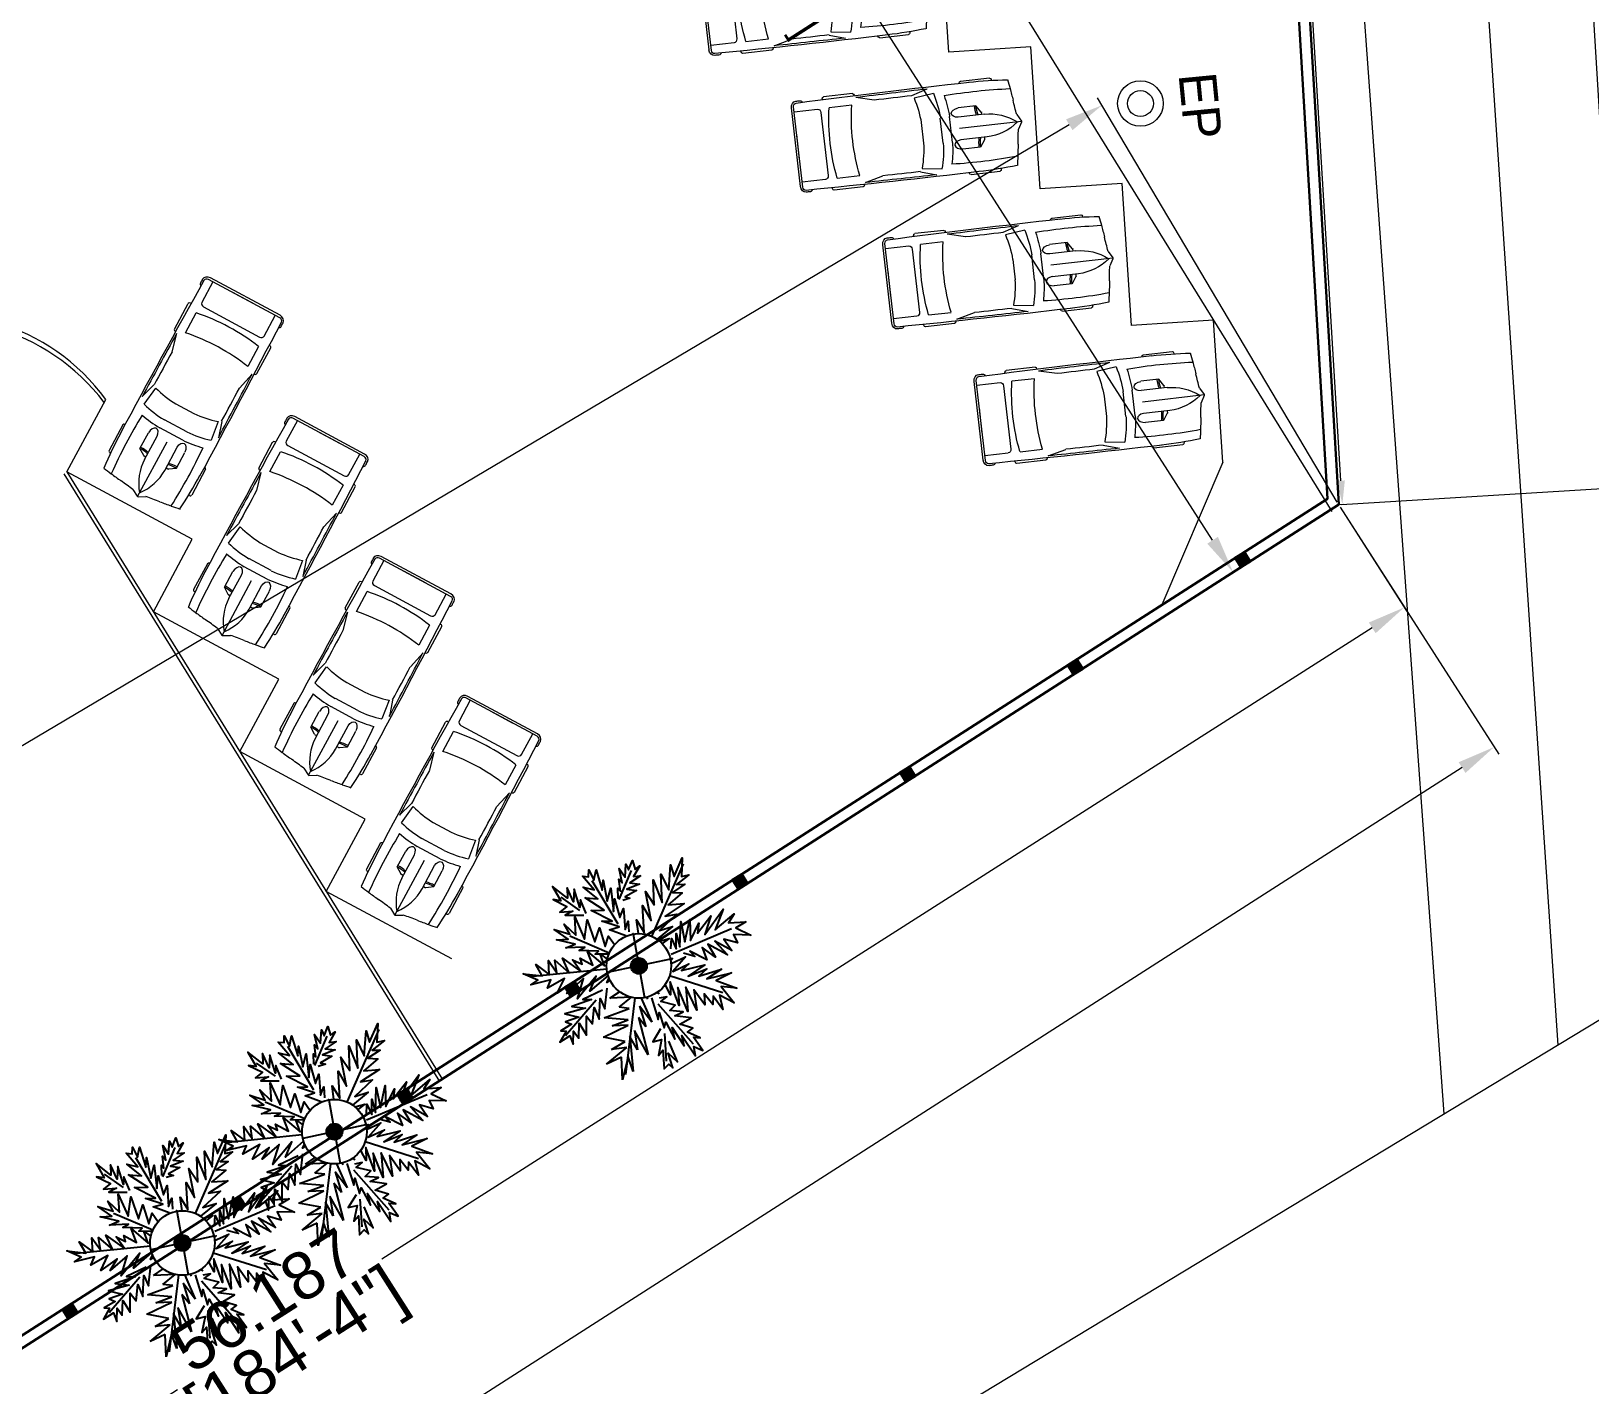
# Model space of a CAD drawing. Header units: millimetres. Extents: x 1898 to 3725, y 783 to 1532.
# Drawn here: x 2109.88 to 2142.71, y 1301.51 to 1330.03 of the extents above; entities that cross this region are included whole.
import ezdxf

# ---------------------------------------------------------------- set-up
doc = ezdxf.new("R2010")
doc.units = ezdxf.units.MM
doc.layers.get('0').update_dxf_attribs({"lineweight": 20})
doc.layers.get('Defpoints').update_dxf_attribs({"lineweight": 15})
for name, color, linetype, lineweight in [('COL HATCH', 253, 'Continuous', 13), ('Column', 251, 'Continuous', 30), ('DIM', 6, 'Continuous', 18), ('EP', 5, 'Continuous', 18), ('ep lien', 4, 'Continuous', 15), ('Fixture', 44, 'Continuous', 13), ('Layer1', 12, 'Continuous', 30), ('Property Line', 1, 'Continuous', 30), ('RD', 7, 'Continuous', 18)]:
    doc.layers.add(name, color=color, linetype=linetype, lineweight=lineweight)
doc.layers.add('PLANTS', color=82, linetype='Continuous')
doc.styles.add('DIM', font='arial.ttf', dxfattribs={"height": 0.5})
doc.styles.add('style2', font='GOTHIC.TTF', dxfattribs={"height": 7.44779e-09})
doc.styles.add('Tabrej', font='arial.ttf')
doc.dimstyles.new('DIM', dxfattribs={"dimtxt": 0.5, "dimasz": 0.5, "dimexe": 0.02, "dimexo": 0, "dimgap": 0.1, "dimtad": 0, "dimdec": 3, "dimzin": 0, "dimdsep": 46, "dimtxsty": 'DIM', "dimcen": 0, "dimclrd": 251, "dimclre": 256, "dimclrt": 7, "dimadec": 0, "dimazin": 0, "dimtfac": 1, "dimtdec": 3, "dimtofl": 0, "dimtmove": 0, "dimatfit": 3, "dimfxl": 0, "dimtolj": 1, "dimtzin": 0, "dimlwd": -1, "dimlwe": -1, "dimarcsym": 0})
doc.dimstyles.new('Tabrej', dxfattribs={"dimtxt": 4, "dimasz": 0.45, "dimexe": 0.18, "dimexo": 0.0625, "dimgap": 0.09, "dimtad": 0, "dimdec": 3, "dimzin": 0, "dimdsep": 46, "dimtxsty": 'Tabrej', "dimcen": 0, "dimclrd": 256, "dimclre": 256, "dimclrt": 7, "dimaunit": 1, "dimadec": 3, "dimazin": 0, "dimtfac": 1, "dimtdec": 3, "dimtofl": 0, "dimtmove": 0, "dimatfit": 3, "dimfxl": 0, "dimtolj": 1, "dimtzin": 0, "dimlwd": -1, "dimlwe": -1, "dimarcsym": 0})

# ---------------------------------------------------------------- blocks, each defined once
blk = doc.blocks.new('TREE')
at = {"linetype": 'Continuous'}
h = blk.add_hatch(color=256, dxfattribs=at)
h.paths.add_polyline_path([(0.58, -1.88), (0, 0), (-1.9, -0.52, 0.424022)])
h.paths.add_polyline_path([(-0.58, 1.88, 0.328498), (-1.97, 0, 0.067064), (-1.9, -0.52), (0, 0)])
h.paths.add_polyline_path([(-0.58, 1.88), (0, 0), (1.9, 0.52, 0.424022)])
blk.add_hatch(color=256).paths.add_polyline_path([(1.97, 0, 0.067064), (1.9, 0.52), (0, 0), (0.58, -1.88, 0.328498)])
blk.add_line((-2.35, 7.57), (2.35, -7.57), dxfattribs=at)
blk.add_lwpolyline([(-7.65, -2.1), (7.65, 2.1)], dxfattribs=at)
blk.add_circle((0, 0), 1.97, dxfattribs=at)
at = {"layer": 'PLANTS', "linetype": 'ByBlock'}
for p, q in [((-3.6, 7.63), (-11.22, 21.86)), ((1.69, 7.75), (4.63, 21.16)), ((8.86, 5.52), (17.87, 15.03)), ((-7.52, 2.5), (-25.98, 8.63)), ((15.96, 7.75), (22.66, 8.84)), ((5.99, 5.2), (6.39, 5.6)), ((6.39, 5.6), (6.11, 5.06)), ((7.83, 1.27), (13.45, 4.41)), ((13.45, 4.41), (9.83, 1.06)), ((12.63, 1.05), (21.55, 4.25)), ((21.55, 4.25), (15.88, 0.34)), ((7.49, 2.61), (7.91, 2.84)), ((9.83, 1.06), (14.73, 3.11)), ((14.73, 3.11), (12.63, 1.05)), ((15.88, 0.34), (20.6, 1.57)), ((20.6, 1.57), (17.46, -0.62)), ((17.46, -0.62), (25.93, 0.99)), ((25.93, 0.99), (22.47, -0.6)), ((10.56, -3.87), (7.85, -1.09)), ((7.85, -1.09), (8.58, -6.38)), ((7.92, -0.24), (26.9, -0.82)), ((10.64, -1.4), (10.56, -3.87)), ((13.49, -7.36), (10.64, -1.4)), ((15.23, -5.17), (13.44, -1.41)), ((13.44, -1.41), (13.49, -7.36)), ((18.24, -7.08), (14.7, -1.26)), ((14.7, -1.26), (15.23, -5.17)), ((18.76, -1.63), (18.24, -7.08)), ((21.05, -4.8), (18.76, -1.63)), ((24.8, -5.67), (20.26, -1.15)), ((20.26, -1.15), (21.05, -4.8)), ((22.47, -0.6), (28.26, -1.43)), ((28.26, -1.43), (22.75, -2.18)), ((22.75, -2.18), (24.8, -5.67)), ((-15.78, -6.29), (-23.18, -3.92)), ((-9.72, -5.98), (-19.78, -13.33)), ((-2.45, -7.54), (-5.7, -17.57)), ((8.58, -6.38), (6.77, -4.13)), ((1.51, -7.78), (5.13, -26.4)), ((9.36, -9.67), (18.72, -16.39)), ((-12.25, -15.65), (-15.06, -20.59))]:
    blk.add_line(p, q, dxfattribs=at)
for points in [[(-4.86, 7.48), (-7.46, 7.35), (-5.02, 8.74), (-8.79, 8.42), (-5.6, 9.6), (-11.78, 9.24), (-6.95, 10.73), (-12.46, 11.39), (-7.35, 12.04), (-11.81, 13.72), (-9.34, 13.64), (-13.85, 16.49), (-9.13, 15.43), (-15.78, 19.37), (-10.52, 17.87), (-14.89, 22.17), (-12.53, 20.94), (-13.19, 25.16), (-11.48, 22.85), (-10.06, 26.69), (-9.77, 22.46), (-7.83, 23.64), (-8.46, 20.2), (-5.84, 22.4), (-7.79, 18.05), (-4.69, 21.41), (-6.87, 16.37), (-3.88, 18.57), (-5.95, 15.06), (-3.02, 16.5), (-4.75, 12.17), (-3.59, 13.46), (-4.09, 10.6)], [(-1.29, 7.82), (-3.23, 11.18), (0.57, 8.41), (-1.6, 12.22), (0.2, 10.54), (-1.73, 16.08), (1.39, 12.29), (-0.81, 16.68), (1.2, 14.87), (-1.05, 20.27), (1.68, 16.91), (-0.41, 22.82), (1.81, 19.25), (3.24, 24.49), (3.18, 20.56), (6.91, 24.17), (5.33, 20.35), (8.74, 21.55), (5.75, 18.82), (7.77, 18.93), (5.35, 16.6), (8.06, 16.99), (4.59, 13.99), (9.55, 15.18), (4.11, 11.95), (10.1, 12.97), (4.41, 10.01), (8.76, 10.72), (3.17, 8.02), (6.34, 8.38), (3.99, 6.85)], [(7.52, 3.79), (12.67, 5.93), (10.93, 6.02), (14.58, 7.54), (13.13, 7.82), (17.13, 10.44), (14.35, 9.51), (18.54, 12.88), (16.08, 12.07), (20.7, 15.84), (18.5, 15.29), (19.26, 17.53), (16.22, 14.93), (16.24, 16.64), (15.16, 13.39), (14.06, 14.62), (13.37, 11.31), (11.54, 13.94), (11.38, 9.89), (10.21, 11.84), (10.25, 8.54), (8.78, 9.77), (8.23, 6.15), (6.92, 7.52), (7.46, 5.68)], [(14.92, 6.72), (18.25, 5.09), (17.51, 7.21), (21.45, 6.79), (20.08, 7.77), (24.65, 8.49), (23.34, 9.5), (24.21, 10.6), (20.7, 9.13), (22.61, 11.62), (17.73, 9)], [(-7.89, -0.83), (-11.19, -1.57), (-8.32, 0.58), (-14.89, -0.46), (-11.4, 1.95), (-18.37, -0.07), (-15.28, 2.4), (-21.34, 1.57), (-16.06, 4.28), (-22.96, 3.33), (-19.26, 5.6), (-25.4, 5.48), (-22.7, 6.6), (-27.41, 8.18), (-22.85, 8.38), (-23.4, 10.22), (-20.76, 7.41), (-20.99, 9.38), (-18.71, 6.57), (-18.82, 8.96), (-15.59, 5.81), (-16.24, 9.67), (-12.79, 5.28), (-13.54, 8.14), (-9.11, 4.23), (-10.42, 7.37), (-6.93, 3.85)], [(-2.35, 7.57), (-2.53, 8.08), (-2, 7.67)], [(-6.54, 4.48), (-7.38, 6.8), (-5.97, 5.22)], [(-16.04, -6.55), (-18.57, -6.86), (-17.88, -6.21), (-20.79, -6.83), (-19.91, -5.94), (-23.37, -7.02), (-21.39, -5.38), (-24.6, -5.47), (-23.24, -4.68), (-25.6, -3.96), (-23.52, -3.1), (-24.49, -2.03), (-21.74, -3.32), (-22.08, -1.61), (-20.09, -4.1), (-20.01, -1.64), (-18.54, -4.64), (-18.41, -2.3), (-16.57, -4.92), (-16.34, -3.72), (-15.63, -5.42)], [(-7.05, -3.9), (-8.15, -7.98), (-9.09, -5.71), (-10.09, -10.04), (-10.38, -7.58), (-12.49, -12.95), (-12.88, -9.72), (-15.45, -14.7), (-15.51, -11.56), (-18.03, -15.41), (-17.63, -12.66), (-20.68, -15.77), (-20.7, -14.31), (-22.35, -14.41), (-19.96, -12.9), (-22.5, -12.63), (-17.73, -10.64), (-20.14, -10.69), (-15.16, -9.2), (-18.42, -8.64), (-12.72, -7.45), (-15.89, -7.44), (-11.38, -5.71), (-13.72, -5.06), (-8.62, -4.19), (-10.72, -3.59), (-8.07, -3.22)], [(-7.65, -2.1), (-7.78, -2.14), (-7.66, -2.05)], [(-2.17, -7.63), (-1.89, -10.97), (-2.72, -10.21), (-2.44, -14.96), (-3.36, -13.64), (-2.76, -18.26), (-3.89, -16.08), (-4.55, -20.7), (-4.99, -17.86), (-7.01, -21.51), (-6.19, -17.63), (-8.56, -19.2), (-6.09, -16.11), (-10.53, -16.78), (-5.32, -13.87), (-10.13, -13.67), (-4.93, -11.28), (-8.42, -10.52), (-3.96, -8.66), (-6.63, -8.08), (-4.65, -6.42)], [(3.03, -7.32), (7.29, -11.42), (3.47, -10.21), (9.44, -14.28), (4.36, -13.23), (8.37, -17.02), (5.35, -15.62), (8.54, -19.38), (4.77, -17.93), (7.52, -21.87), (5.4, -21.2), (7.02, -25.98), (5.78, -24.43), (4.52, -28.13), (4.63, -23.44), (2, -25.27), (4.14, -21.73), (0.75, -22.26), (3.53, -19.92), (0.52, -20.65), (3.22, -16.87), (-0.21, -18.89), (2.65, -14.09), (-0.01, -16.38), (0.89, -13.94), (-0.55, -14.54), (0.89, -11.28), (-2.36, -12.86), (0.79, -8.38), (-2.05, -9.71), (-0.94, -7.87)], [(4.17, -6.74), (4.76, -7.46), (3.68, -7.02)], [(6.74, -8.33), (9.47, -12.94), (9.32, -10.8), (11.43, -15.52), (11.55, -12.08), (13.37, -17), (13.85, -13.55), (15.31, -16.7), (15.79, -15.18), (17.63, -17.66), (17.6, -16.34), (20.41, -17.6), (18.64, -15.32), (20.66, -14.33), (17.42, -14.5), (19.04, -13.09), (15.37, -13.29), (18.13, -11.25), (13.44, -11.66), (15.19, -10.04), (11.2, -10.01), (13.96, -8.49), (8.82, -8.72), (11.26, -7.33), (6.14, -7.25)], [(-1.25, -7.83), (-1.25, -7.9), (-1.35, -7.81)], [(-11.65, -14.08), (-14.85, -15.78), (-12.96, -15.73), (-17.29, -17.53), (-14.17, -17.41), (-17.51, -19.32), (-14.98, -19), (-17.48, -22.92), (-14.18, -20.59), (-14.28, -22.47), (-12.94, -18.96), (-11.4, -20.53), (-11.91, -17.36), (-10.78, -19.17), (-11.2, -14.63)]]:
    blk.add_lwpolyline(points, dxfattribs=at)
blk.add_circle((0, 0), 7.93, dxfattribs=at)
blk = doc.blocks.new('EP')
at = {"layer": 'EP'}
for radius in [1.142, 0.649]:
    blk.add_circle((0, 0), radius, dxfattribs=at)
at = {"layer": 'EP', "color": 7, "style": 'style2'}
blk.add_text('EP', height=1.875, dxfattribs=at).set_placement((-1.269, 2.042))
blk = doc.blocks.new('*D91')
at = {"layer": 'Defpoints', "color": 0, "lineweight": 15, "ltscale": 0.05, "transparency": 16777216}
for p in [(2129.656, 1447.421), (2143.396, 1320.42), (2137.42, 1320.055)]:
    blk.add_point(p, dxfattribs=at)
at = {"layer": 'DIM', "ltscale": 0.05, "transparency": 16777216}
for p, q in [((2129.719, 1447.424), (2135.811, 1447.796)), ((2135.68, 1446.986), (2139.358, 1386.651)), ((2143.347, 1321.218), (2139.669, 1381.554)), ((2137.483, 1320.059), (2143.575, 1320.431))]:
    blk.add_line(p, q, dxfattribs=at)
at = {"layer": 'DIM', "lineweight": 15, "ltscale": 0.05, "transparency": 16777216}
for points in [[(2135.813, 1446.994), (2135.547, 1446.978), (2135.632, 1447.785)], [(2143.48, 1321.226), (2143.214, 1321.21), (2143.396, 1320.42)]]:
    blk.add_solid(points, dxfattribs=at)
at = {"layer": 'DIM', "color": 7, "ltscale": 0.05, "transparency": 16777216, "char_height": 1, "attachment_point": 5, "rotation": 273.4883, "style": 'Tabrej'}
for s, insert in [('\\A1;[418\'-8"]', (2138.784, 1384.058)), ('\\A1;127.602', (2140.113, 1384.139))]:
    blk.add_mtext(s, dxfattribs=dict(at, insert=insert))
blk = doc.blocks.new('*D92')
at = {"layer": 'Defpoints', "color": 0, "lineweight": 15, "ltscale": 0.05, "transparency": 16777216}
for p in [(2137.42, 1320.055), (2032.207, 1252.637), (2035.481, 1247.529)]:
    blk.add_point(p, dxfattribs=at)
at = {"layer": 'DIM', "ltscale": 0.05, "transparency": 16777216}
for p, q in [((2137.454, 1320.003), (2140.791, 1314.795)), ((2140.02, 1314.515), (2090.197, 1282.59)), ((2036.154, 1247.961), (2085.978, 1279.886)), ((2032.241, 1252.585), (2035.578, 1247.377))]:
    blk.add_line(p, q, dxfattribs=at)
at = {"layer": 'DIM', "lineweight": 15, "ltscale": 0.05, "transparency": 16777216}
for points in [[(2139.948, 1314.628), (2140.092, 1314.403), (2140.694, 1314.947)], [(2036.082, 1248.073), (2036.226, 1247.848), (2035.481, 1247.529)]]:
    blk.add_solid(points, dxfattribs=at)
at = {"layer": 'DIM', "color": 7, "ltscale": 0.05, "transparency": 16777216, "char_height": 1, "attachment_point": 5, "rotation": 32.6508, "style": 'Tabrej'}
for s, insert in [('\\A1;124.960', (2087.763, 1281.744)), ("\\A1;[410']", (2088.481, 1280.623))]:
    blk.add_mtext(s, dxfattribs=dict(at, insert=insert))
blk = doc.blocks.new('*D82')
at = {"layer": 'Defpoints', "color": 0, "linetype": 'Continuous', "lineweight": 15, "transparency": 16777216}
for p in [(2133.908, 1377.821), (2133.985, 1377.825), (2137.42, 1320.055)]:
    blk.add_point(p, dxfattribs=at)
at = {"layer": 'DIM', "transparency": 16777216}
for p, q in [((2133.908, 1377.821), (2134.005, 1377.827)), ((2137.42, 1320.055), (2137.517, 1320.061))]:
    blk.add_line(p, q, dxfattribs=at)
at = {"layer": 'DIM', "color": 251, "transparency": 16777216}
for p, q in [((2134.015, 1377.326), (2135.577, 1351.638)), ((2137.467, 1320.559), (2135.905, 1346.248))]:
    blk.add_line(p, q, dxfattribs=at)
at = {"layer": 'DIM', "color": 251, "linetype": 'Continuous', "lineweight": 15, "transparency": 16777216}
for points in [[(2134.098, 1377.331), (2133.932, 1377.321), (2133.985, 1377.825)], [(2137.55, 1320.564), (2137.384, 1320.554), (2137.498, 1320.06)]]:
    blk.add_solid(points, dxfattribs=at)
at = {"layer": 'DIM', "color": 7, "linetype": 'Continuous', "transparency": 16777216, "insert": (2135.741, 1348.943), "char_height": 0.5, "attachment_point": 5, "rotation": 273.4798, "style": 'DIM'}
blk.add_mtext('\\A1;57.872 [189\'-10"]', dxfattribs=at)
blk = doc.blocks.new('*D85')
at = {"layer": 'Defpoints', "color": 0, "lineweight": 15, "ltscale": 0.05, "transparency": 16777216}
for p in [(2117.879, 1345.655), (2135.196, 1318.63), (2135.196, 1318.63)]:
    blk.add_point(p, dxfattribs=at)
at = {"layer": 'DIM', "ltscale": 0.05, "transparency": 16777216}
for p, q in [((2117.931, 1345.689), (2118.03, 1345.752)), ((2118.31, 1344.981), (2125.613, 1333.585)), ((2134.764, 1319.304), (2127.461, 1330.7)), ((2135.248, 1318.664), (2135.347, 1318.727))]:
    blk.add_line(p, q, dxfattribs=at)
at = {"layer": 'DIM', "lineweight": 15, "ltscale": 0.05, "transparency": 16777216}
for points in [[(2118.423, 1345.053), (2118.198, 1344.909), (2117.879, 1345.655)], [(2134.876, 1319.375), (2134.652, 1319.232), (2135.196, 1318.63)]]:
    blk.add_solid(points, dxfattribs=at)
at = {"layer": 'DIM', "color": 7, "ltscale": 0.05, "transparency": 16777216, "char_height": 0.6, "attachment_point": 5, "rotation": 302.6508, "style": 'Tabrej'}
for s, insert in [('\\A1;32.097', (2126.871, 1332.356)), ('\\A1;\\P [105\'-4"]', (2125.717, 1331.617))]:
    blk.add_mtext(s, dxfattribs=dict(at, insert=insert))
blk = doc.blocks.new('*D110')
at = {"layer": 'Defpoints', "color": 0, "lineweight": 15, "ltscale": 0.05, "transparency": 16777216}
for p in [(2132.433, 1328.466), (2137.42, 1320.055), (2083.652, 1288.17)]:
    blk.add_point(p, dxfattribs=at)
at = {"layer": 'DIM', "ltscale": 0.05, "transparency": 16777216}
for p, q in [((2137.388, 1320.109), (2132.341, 1328.621)), ((2131.745, 1328.058), (2098.775, 1308.506)), ((2079.353, 1296.989), (2095.828, 1306.759)), ((2083.62, 1288.224), (2078.573, 1296.735))]:
    blk.add_line(p, q, dxfattribs=at)
at = {"layer": 'DIM', "lineweight": 15, "ltscale": 0.05, "transparency": 16777216}
for points in [[(2131.677, 1328.172), (2131.813, 1327.943), (2132.433, 1328.466)], [(2079.285, 1297.103), (2079.421, 1296.874), (2078.665, 1296.581)]]:
    blk.add_solid(points, dxfattribs=at)
at = {"layer": 'DIM', "color": 7, "ltscale": 0.05, "transparency": 16777216, "insert": (2097.301, 1307.632), "char_height": 0.6, "attachment_point": 5, "rotation": 30.6685, "style": 'Tabrej'}
blk.add_mtext('\\A1;62.511\\P [205\'-1"]', dxfattribs=at)
blk = doc.blocks.new('3445')
at = {"layer": 'COL HATCH'}
h = blk.add_hatch(color=256, dxfattribs=at)
h.dxf.hatch_style = 1
h.paths.add_polyline_path([(1978.654, 1295.006), (1978.884, 1295.006), (1978.884, 1294.776), (1978.654, 1294.776)])
at = {"layer": 'Column'}
for p, q in [((1978.654, 1295.006), (1978.654, 1294.776)), ((1978.884, 1295.006), (1978.654, 1295.006)), ((1978.884, 1294.776), (1978.884, 1295.006)), ((1978.654, 1294.776), (1978.884, 1294.776))]:
    blk.add_line(p, q, dxfattribs=at)
blk = doc.blocks.new('*U411')
for p, q in [((46.6, 38.9), (22.4, 38.9)), ((136.7, 38.9), (160.9, 38.9)), ((21.1, 37.4), (21.1, 36.8)), ((47.8, 37.4), (47.8, 37.4)), ((70, 31.5), (86.4, 29.4)), ((88, 31.9), (74.8, 35.9)), ((134.3, 35.6), (119.3, 31.8)), ((135.5, 37.1), (135.5, 37.4)), ((138.4, 29.4), (157.2, 29.4)), ((162.1, 37.4), (162.1, 36.8)), ((164.5, 26.4), (164.5, -26.4)), ((186.5, 29.4), (167, 29.4)), ((186.5, -33.5), (186.5, 33.5)), ((188.4, -32.8), (188.4, 32.8)), ((32.3, 11.6), (36.1, 17.2)), ((36.1, 17.2), (50.9, 17.2)), ((3.3, 6.1), (0.1, 0.4)), ((29.8, 9.5), (51.7, 9.5)), ((32.1, 9.5), (32.1, 11.2)), ((58.9, -10.8), (58.9, 10.8)), ((66.6, -10.5), (66.6, 10.5)), ((82.7, 8.5), (82.7, -8.5)), ((186.5, -10.5), (186.5, 10.5)), ((0, 0), (51.7, 0)), ((0.1, -0.4), (3.3, -6.1)), ((29.8, -9.5), (51.7, -9.5)), ((32.1, -9.5), (32.1, -11.2)), ((32.3, -11.6), (36.1, -17.2)), ((36.1, -17.2), (50.9, -17.2)), ((21.1, -37.4), (21.1, -36.8)), ((47.8, -37.4), (47.8, -37.4)), ((86.4, -29.4), (70, -31.5)), ((88, -31.9), (74.8, -35.9)), ((134.3, -35.6), (119.3, -31.8)), ((135.5, -37.1), (135.5, -37.4)), ((157.2, -29.4), (138.4, -29.4)), ((162.1, -37.4), (162.1, -36.8)), ((167, -29.4), (186.5, -29.4)), ((46.6, -38.9), (22.4, -38.9)), ((136.7, -38.9), (160.9, -38.9))]:
    blk.add_line(p, q)
for centre, major_axis, ratio, start_param, end_param in [((22.4, 37.4), (0, -1.48), 0.842304, 3.141593, 4.712389), ((46.6, 37.4), (0, 1.48), 0.842304, -1.570796, 0), ((136.7, 37.4), (0, -1.48), 0.842304, 3.141593, 4.712389), ((160.9, 37.4), (0, 1.48), 0.842304, -1.570796, 0), ((259.2, -27.5), (0, -305.3), 0.842304, 4.528606, 4.561838), ((266, -27.5), (0, 313.3), 0.842304, 1.367076, 1.39176), ((37.5, -594), (0, -623.3), 0.842304, 3.096046, 3.200911), ((41.2, -490.9), (0, 528.2), 0.842304, 0.00281, 0.075598), ((64.5, -10555.6), (0, 10593), 0.842304, -0.013397, 0.002797), ((134.4, 5.4), (0, -89.8), 0.842304, 4.449482, 4.652344), ((135.3, 5.4), (0, 81.8), 0.842304, 1.245306, 1.50788), ((64.5, -10555.6), (0, -10591.5), 0.842304, 3.133765, 3.140441), ((149.6, 2.8), (0, -79.6), 0.842304, 4.372215, 4.640744), ((95.8, -3666.4), (0, -3698.2), 0.842304, 3.134049, 3.144098), ((17.1, 0), (0, 147), 0.842304, 4.511394, 4.913384), ((35.9, 0), (0, 147), 0.842304, 4.511394, 4.913384), ((167, 26.4), (0, 2.96), 0.842304, 0, 1.570796), ((180.6, 35.8), (0, 2.22), 0.842304, -0.013017, 1.249894), ((64.5, -10556.4), (0, 10595.3), 0.842304, -0.013397, -0.013017), ((184, 32.8), (0, -5.25), 0.842304, 1.570796, 3.128196), ((184, 33.5), (0, -2.96), 0.842304, 1.570796, 3.128196), ((-204.5, 52.4), (0, -251), 0.842304, 1.385369, 1.434372), ((13, 17), (0, 27.4), 0.842304, 4.435146, 4.718221), ((14.2, 17), (0, 27.4), 0.842304, 4.435146, 4.718221), ((50.8, 13.3), (6.34, -0.36), 0.603834, -1.395552, 1.581315), ((0.6, 0), (0, -0.74), 0.842304, 4.131459, 5.293319), ((29.8, -46.7), (0, 56.2), 0.842304, 0, 0.590319), ((32.7, 11.2), (0, 0.74), 0.842304, 0.879714, 1.570796), ((-204.5, -52.4), (0, 251), 0.842304, -1.434372, -1.385369), ((29.8, 46.7), (0, 56.2), 0.842304, 2.551274, 3.141593), ((32.7, -11.2), (0, -0.74), 0.842304, 4.712389, 5.403472), ((13, -17), (0, -27.4), 0.842304, 1.564964, 1.848039), ((14.2, -17), (0, -27.4), 0.842304, 1.564964, 1.848039), ((134.4, -5.4), (0, -89.8), 0.842304, -1.510751, -1.307889), ((135.3, -5.4), (0, -81.8), 0.842304, -1.50788, -1.245306), ((149.6, -2.8), (0, -79.6), 0.842304, -1.499151, -1.230623), ((259.2, 27.5), (0, 305.3), 0.842304, 1.721348, 1.754579), ((266, 27.5), (0, 313.3), 0.842304, 1.749832, 1.774517), ((37.5, 594), (0, -623.3), 0.842304, -0.059319, 0.045547), ((41.2, 490.9), (0, -528.2), 0.842304, -0.075598, -0.00281), ((22.4, -37.4), (0, 1.48), 0.842304, 1.570796, 3.141593), ((64.5, 10555.6), (0, 10593), 0.842304, 3.138796, 3.15499), ((46.6, -37.4), (0, -1.48), 0.842304, 0, 1.570796), ((64.5, 10555.6), (0, -10591.5), 0.842304, 0.001152, 0.007828), ((95.8, 3666.4), (0, -3698.2), 0.842304, -0.002505, 0.007544), ((136.7, -37.4), (0, -1.48), 0.842304, -1.570796, 0), ((160.9, -37.4), (0, 1.48), 0.842304, 3.141593, 4.712389), ((167, -26.4), (0, -2.96), 0.842304, 4.712389, 6.283185), ((180.6, -35.8), (0, -2.22), 0.842304, -1.249894, 0.013017), ((64.5, 10556.4), (0, 10595.3), 0.842304, 3.15461, 3.15499), ((184, -32.8), (0, -5.25), 0.842304, 0.013397, 1.570796), ((184, -33.5), (0, 2.96), 0.842304, 3.15499, 4.712389)]:
    blk.add_ellipse(centre, major_axis=major_axis, ratio=ratio, start_param=start_param, end_param=end_param)
at = {"extrusion": (0, 0, -1)}
blk.add_ellipse((50.8, -13.3), major_axis=(6.34, 0.36), ratio=0.603834, start_param=-1.395552, end_param=1.581315, dxfattribs=at)
blk = doc.blocks.new('*D630')
at = {"layer": 'Defpoints', "color": 0, "lineweight": 15, "ltscale": 0.05, "transparency": 16777216}
for p in [(2137.42, 1320.055), (2138.802, 1317.889), (2090.044, 1289.847)]:
    blk.add_point(p, dxfattribs=at)
at = {"layer": 'DIM', "ltscale": 0.05, "transparency": 16777216}
for p, q in [((2137.454, 1320.003), (2138.898, 1317.737)), ((2138.127, 1317.459), (2117.266, 1304.157)), ((2092.1, 1288.111), (2112.961, 1301.412)), ((2090.078, 1289.795), (2091.522, 1287.529))]:
    blk.add_line(p, q, dxfattribs=at)
at = {"layer": 'DIM', "lineweight": 15, "ltscale": 0.05, "transparency": 16777216}
for points in [[(2138.055, 1317.571), (2138.199, 1317.346), (2138.802, 1317.889)], [(2092.028, 1288.223), (2092.172, 1287.998), (2091.426, 1287.681)]]:
    blk.add_solid(points, dxfattribs=at)
at = {"layer": 'DIM', "color": 7, "ltscale": 0.05, "transparency": 16777216, "char_height": 1, "attachment_point": 5, "rotation": 32.5223, "style": 'Tabrej'}
for s, insert in [('\\A1;56.187', (2114.791, 1303.291)), ('\\A1;[184\'-4"]', (2115.507, 1302.169))]:
    blk.add_mtext(s, dxfattribs=dict(at, insert=insert))

msp = doc.modelspace()

# ---------------------------------------------------------------- linework, layer by layer
at = {"layer": 'Layer1', "lineweight": 18}
for p, q in [((2126.6894, 1337.0364), (2137.2739, 1319.912)), ((2134.9809, 1320.9459), (2133.696, 1317.9421)), ((2110.5617, 1320.7041), (2118.4763, 1307.8993)), ((2110.6297, 1320.7461), (2118.5443, 1307.9414))]:
    msp.add_line(p, q, dxfattribs=at)
for points in [[(2134.9809, 1320.9459), (2134.7846, 1323.9395), (2133.0562, 1323.8261), (2132.8599, 1326.8196), (2131.1316, 1326.7062), (2130.9352, 1329.6998), (2129.2069, 1329.5864), (2129.0105, 1332.5799), (2127.2822, 1332.4666), (2127.0172, 1336.506)], [(2118.7355, 1310.4849), (2116.0936, 1311.9063), (2116.9142, 1313.4316), (2114.2723, 1314.8529), (2115.0929, 1316.3782), (2112.451, 1317.7995), (2113.2716, 1319.3248), (2110.6297, 1320.7461), (2111.4503, 1322.2714)]]:
    msp.add_lwpolyline(points, dxfattribs=at)
for centre, radius, start, end in [((2107.8424, 1319.47), 4.5015, 37.45352, 109.8043), ((2107.8609, 1319.6204), 4.4623, 36.44862, 109.89187)]:
    msp.add_arc(centre, radius, start, end, dxfattribs=at)
at = {"layer": 'Property Line'}
for points in [[(2076.5961, 1281.0807), (2032.2072, 1252.6374), (2025.3242, 1332.5004), (2018.6216, 1403.7153), (2041.8332, 1413.1674), (2039.4665, 1423.8261), (2081.6892, 1434.5174), (2129.6563, 1447.4206), (2132.6412, 1398.1254), (2135.5672, 1351.2114), (2137.4202, 1320.0554), (2094.2316, 1292.3811)], [(2076.472, 1281.2744), (2032.4037, 1253.0364), (2025.5533, 1332.521), (2018.8666, 1403.5667), (2042.0998, 1413.0276), (2039.7394, 1423.6579), (2081.7473, 1434.2948), (2129.4438, 1447.1252), (2132.4116, 1398.1113), (2135.3376, 1351.1974), (2137.1826, 1320.1763), (2094.1079, 1292.575)]]:
    msp.add_lwpolyline(points, dxfattribs=at)
at = {"layer": 'RD'}
for points in [[(2135.7972, 1403.1914), (2138.1412, 1366.5124), (2142.0372, 1308.666)], [(2139.6427, 1307.2176), (2135.3342, 1366.5664), (2133.4552, 1402.9744)], [(2165.5821, 1322.9075), (2120.8562, 1295.8544), (2088.0792, 1275.5074), (2055.4432, 1253.3264)]]:
    msp.add_lwpolyline(points, dxfattribs=at)

# ---------------------------------------------------------------- block references
at = {"layer": 'COL HATCH', "xscale": -1, "rotation": 31.71999929142557}
for p in [(4499.4076, 1257.7988), (4495.8785, 1255.5375), (4492.3494, 1253.2761), (4488.8203, 1251.0148), (4485.2912, 1248.7534), (4481.7621, 1246.4921), (4478.233, 1244.2307), (4474.7039, 1241.9693)]:
    msp.add_blockref('3445', p, dxfattribs=at)
at = {"layer": 'ep lien', "linetype": 'Continuous', "xscale": 0.4200000000010451, "yscale": 0.4200000000010451, "zscale": 0.4200000000010451, "rotation": 275.5759915784183}
msp.add_blockref('EP', (2133.2437, 1328.5044, 99.8407), dxfattribs=at)
at = {"layer": 'Fixture', "yscale": 0.02539586676871016, "zscale": 0.02539586676871016}
for p, xscale, rotation in [((2128.8147, 1331.0057), -0.02539586676871016, 6.516579687289372), ((2130.7393, 1328.1255), -0.02539586676871016, 6.516579687289372), ((2132.664, 1325.2453), -0.02539586676871016, 6.516579687289372), ((2112.1183, 1320.2243), 0.02539586676871016, 61.71999929140171), ((2134.5887, 1322.3652), -0.02539586676871016, 6.516579687289372), ((2113.8975, 1317.3004), 0.02539586676871016, 61.71999929140171), ((2115.7188, 1314.3538), 0.02539586676871016, 61.71999929140171), ((2117.5401, 1311.4071), 0.02539586676871016, 61.71999929140171)]:
    msp.add_blockref('*U411', p, dxfattribs=dict(at, xscale=xscale, rotation=rotation))
at = {"layer": 'PLANTS', "linetype": 'Continuous', "xscale": 0.0857500000023169, "yscale": 0.0857500000023169, "zscale": 0.0857500000023169, "rotation": 264.7590884323987}
for p in [(2122.6782, 1310.3374, 99.236), (2116.2642, 1306.8444, 98.854), (2113.0632, 1304.5004, 99.56)]:
    msp.add_blockref('TREE', p, dxfattribs=at)

# ---------------------------------------------------------------- dimensions: what is measured, and where the dimension line sits
at = {"layer": 'DIM', "ltscale": 0.05}
for p1, p2, distance, picture, middle in [((2129.6563, 1447.4206), (2137.4202, 1320.0554), 5.9864, '*D91', (2139.5136, 1384.1022)), ((2137.4202, 1320.0554), (2032.2072, 1252.6374), 6.0672, '*D92', (2088.0871, 1281.2379)), ((2090.044, 1289.8474), (2137.4202, 1320.0554), -2.5696, '*D630', (2115.1136, 1302.7848))]:
    dim = msp.add_aligned_dim(p1=p1, p2=p2, distance=distance, dimstyle='Tabrej', override={"dimtxt": 1, "dimasz": 0.8, "dimpost": '\\X', "dimarcsym": 1}, dxfattribs=at)
    dim.commit()
    dim.dimension.update_dxf_attribs({"geometry": picture, "text_midpoint": middle})
at = {"layer": 'DIM', "color": 2, "linetype": 'Continuous'}
dim = msp.add_aligned_dim(p1=(2137.4202, 1320.0555), p2=(2133.9076, 1377.8208), distance=-0.0775, dimstyle='DIM', dxfattribs=at)
dim.commit()
dim.dimension.update_dxf_attribs({"geometry": '*D82', "text_midpoint": (2135.7412, 1348.9428)})
at = {"layer": 'DIM', "ltscale": 0.05}
dim = msp.add_aligned_dim(p1=(2117.8788, 1345.6549), p2=(2135.1957, 1318.63), distance=0, text='<>\\P[]', dimstyle='Tabrej', override={"dimtxt": 0.6, "dimasz": 0.8, "dimpost": '\\X', "dimarcsym": 1}, dxfattribs=at)
dim.commit()
dim.dimension.update_dxf_attribs({"geometry": '*D85', "text_midpoint": (2126.5373, 1332.1424)})
dim = msp.add_linear_dim(base=(2132.4327, 1328.4657), p1=(2083.6522, 1288.1702), p2=(2137.4202, 1320.0554), angle=30.66855, dimstyle='Tabrej', override={"dimtxt": 0.6, "dimasz": 0.8, "dimpost": '\\X', "dimarcsym": 1}, dxfattribs=at)
dim.commit()
dim.dimension.update_dxf_attribs({"geometry": '*D110', "text_midpoint": (2097.3014, 1307.6324), "dimtype": 161})

doc.saveas('drawing.dxf')
